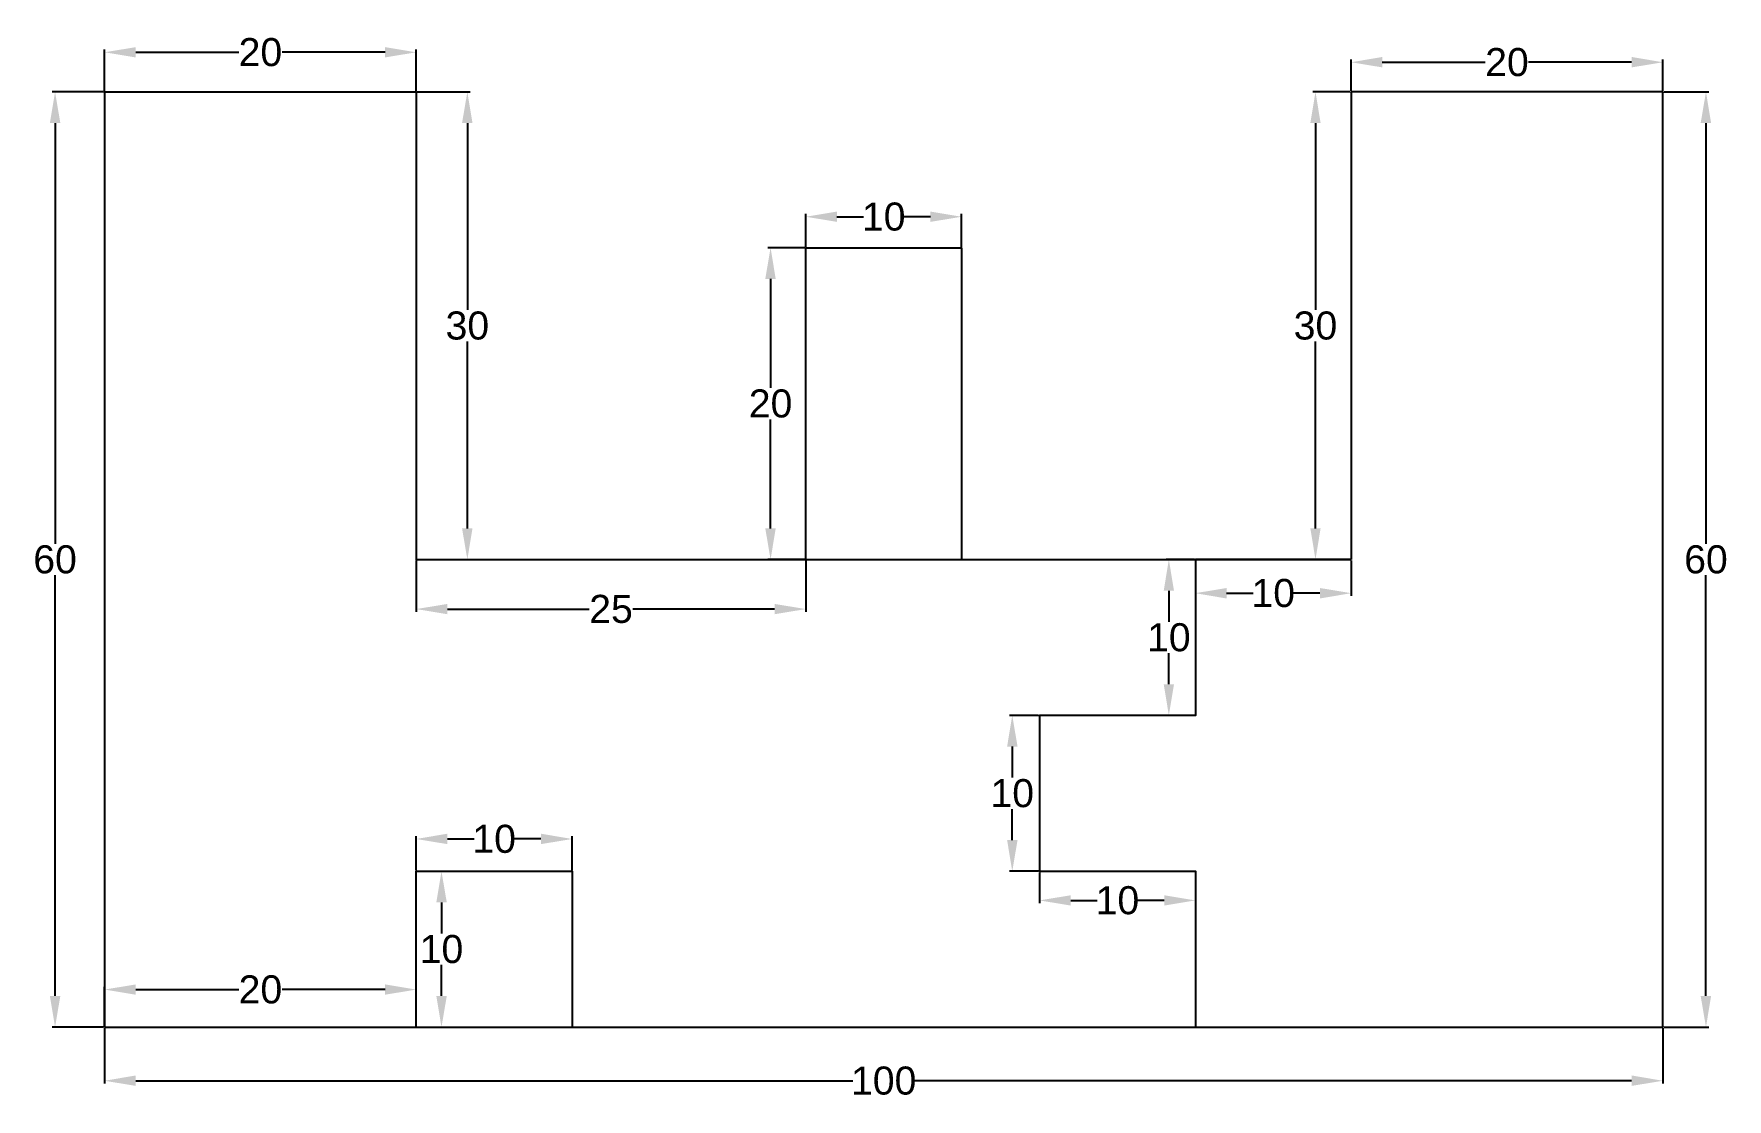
# Model space of a CAD drawing. Header units: inches. Extents: x 1013 to 1122, y 620 to 688.
import ezdxf

# ---------------------------------------------------------------- set-up
doc = ezdxf.new("R2010")
doc.units = ezdxf.units.IN
doc.header["$MEASUREMENT"] = 0
doc.styles.get("Standard").update_dxf_attribs({"font": 'arial.ttf'})
doc.dimstyles.get("Standard").update_dxf_attribs({"dimtxt": 1.8, "dimasz": 2, "dimexe": 0.18, "dimexo": 0.0625, "dimgap": 0.09, "dimtad": 0, "dimtih": 1, "dimtoh": 1, "dimdec": 0, "dimzin": 0, "dimdsep": 46, "dimtxsty": 'Standard', "dimcen": 0.09, "dimadec": 0, "dimazin": 0, "dimtfac": 1, "dimtdec": 0, "dimtofl": 0, "dimtmove": 0, "dimatfit": 3, "dimfxl": 1, "dimtolj": 1, "dimtzin": 0, "dimarcsym": 0})

# ---------------------------------------------------------------- blocks, each defined once
blk = doc.blocks.new('*D2')
at = {"color": 0, "lineweight": -2, "transparency": 16777216}
for p, q in [((1017.86, 684.77), (1017.86, 687.43)), ((1019.86, 687.25), (1026.47, 687.25)), ((1035.86, 687.25), (1029.25, 687.25)), ((1037.86, 684.77), (1037.86, 687.43))]:
    blk.add_line(p, q, dxfattribs=at)
at = {"color": 0, "transparency": 16777216}
for points in [[(1019.86, 687.58), (1019.86, 686.92), (1017.86, 687.25)], [(1035.86, 687.58), (1035.86, 686.92), (1037.86, 687.25)]]:
    blk.add_solid(points, dxfattribs=at)
at = {"layer": 'Defpoints', "color": 0, "transparency": 16777216}
for p in [(1037.86, 687.25), (1017.86, 684.71), (1037.86, 684.71)]:
    blk.add_point(p, dxfattribs=at)
at = {"color": 0, "transparency": 16777216, "insert": (1027.86, 687.25), "char_height": 1.8, "attachment_point": 5}
blk.add_mtext('\\A1;20', dxfattribs=at)
blk = doc.blocks.new('*D3')
at = {"color": 0, "lineweight": -2, "transparency": 16777216}
for p, q in [((1017.8, 684.71), (1014.5, 684.71)), ((1014.68, 682.71), (1014.68, 655.72)), ((1014.68, 626.71), (1014.68, 653.7)), ((1017.8, 624.71), (1014.5, 624.71))]:
    blk.add_line(p, q, dxfattribs=at)
at = {"color": 0, "transparency": 16777216}
for points in [[(1014.35, 682.71), (1015.02, 682.71), (1014.68, 684.71)], [(1014.35, 626.71), (1015.02, 626.71), (1014.68, 624.71)]]:
    blk.add_solid(points, dxfattribs=at)
at = {"layer": 'Defpoints', "color": 0, "transparency": 16777216}
for p in [(1017.86, 684.71), (1014.68, 624.71), (1017.86, 624.71)]:
    blk.add_point(p, dxfattribs=at)
at = {"color": 0, "transparency": 16777216, "insert": (1014.68, 654.71), "char_height": 1.8, "attachment_point": 5}
blk.add_mtext('\\A1;60', dxfattribs=at)
blk = doc.blocks.new('*D4')
at = {"color": 0, "lineweight": -2, "transparency": 16777216}
for p, q in [((1017.86, 624.64), (1017.86, 621.09)), ((1117.86, 624.64), (1117.86, 621.09)), ((1019.86, 621.27), (1065.87, 621.27)), ((1115.86, 621.27), (1069.85, 621.27))]:
    blk.add_line(p, q, dxfattribs=at)
at = {"color": 0, "transparency": 16777216}
for points in [[(1019.86, 621.61), (1019.86, 620.94), (1017.86, 621.27)], [(1115.86, 621.61), (1115.86, 620.94), (1117.86, 621.27)]]:
    blk.add_solid(points, dxfattribs=at)
at = {"layer": 'Defpoints', "color": 0, "transparency": 16777216}
for p in [(1017.86, 624.71), (1117.86, 624.71), (1117.86, 621.27)]:
    blk.add_point(p, dxfattribs=at)
at = {"color": 0, "transparency": 16777216, "insert": (1067.86, 621.27), "char_height": 1.8, "attachment_point": 5}
blk.add_mtext('\\A1;100', dxfattribs=at)
blk = doc.blocks.new('*D5')
at = {"color": 0, "lineweight": -2, "transparency": 16777216}
for p, q in [((1117.93, 684.71), (1120.81, 684.71)), ((1120.63, 682.71), (1120.63, 655.72)), ((1120.63, 626.71), (1120.63, 653.7)), ((1117.93, 624.71), (1120.81, 624.71))]:
    blk.add_line(p, q, dxfattribs=at)
at = {"color": 0, "transparency": 16777216}
for points in [[(1120.29, 682.71), (1120.96, 682.71), (1120.63, 684.71)], [(1120.29, 626.71), (1120.96, 626.71), (1120.63, 624.71)]]:
    blk.add_solid(points, dxfattribs=at)
at = {"layer": 'Defpoints', "color": 0, "transparency": 16777216}
for p in [(1117.86, 684.71), (1117.86, 624.71), (1120.63, 624.71)]:
    blk.add_point(p, dxfattribs=at)
at = {"color": 0, "transparency": 16777216, "insert": (1120.63, 654.71), "char_height": 1.8, "attachment_point": 5}
blk.add_mtext('\\A1;60', dxfattribs=at)
blk = doc.blocks.new('*D6')
at = {"color": 0, "lineweight": -2, "transparency": 16777216}
for p, q in [((1097.86, 684.77), (1097.86, 686.79)), ((1117.86, 684.77), (1117.86, 686.79)), ((1099.86, 686.61), (1106.47, 686.61)), ((1115.86, 686.61), (1109.25, 686.61))]:
    blk.add_line(p, q, dxfattribs=at)
at = {"color": 0, "transparency": 16777216}
for points in [[(1099.86, 686.95), (1099.86, 686.28), (1097.86, 686.61)], [(1115.86, 686.95), (1115.86, 686.28), (1117.86, 686.61)]]:
    blk.add_solid(points, dxfattribs=at)
at = {"layer": 'Defpoints', "color": 0, "transparency": 16777216}
for p in [(1097.86, 686.61), (1097.86, 684.71), (1117.86, 684.71)]:
    blk.add_point(p, dxfattribs=at)
at = {"color": 0, "transparency": 16777216, "insert": (1107.86, 686.61), "char_height": 1.8, "attachment_point": 5}
blk.add_mtext('\\A1;20', dxfattribs=at)
blk = doc.blocks.new('*D7')
at = {"color": 0, "lineweight": -2, "transparency": 16777216}
for p, q in [((1097.8, 684.71), (1095.39, 684.71)), ((1095.57, 682.71), (1095.57, 670.72)), ((1095.57, 656.71), (1095.57, 668.7)), ((1097.8, 654.71), (1095.39, 654.71))]:
    blk.add_line(p, q, dxfattribs=at)
at = {"color": 0, "transparency": 16777216}
for points in [[(1095.24, 682.71), (1095.9, 682.71), (1095.57, 684.71)], [(1095.24, 656.71), (1095.9, 656.71), (1095.57, 654.71)]]:
    blk.add_solid(points, dxfattribs=at)
at = {"layer": 'Defpoints', "color": 0, "transparency": 16777216}
for p in [(1097.86, 684.71), (1095.57, 654.71), (1097.86, 654.71)]:
    blk.add_point(p, dxfattribs=at)
at = {"color": 0, "transparency": 16777216, "insert": (1095.57, 669.71), "char_height": 1.8, "attachment_point": 5}
blk.add_mtext('\\A1;30', dxfattribs=at)
blk = doc.blocks.new('*D8')
at = {"color": 0, "lineweight": -2, "transparency": 16777216}
for p, q in [((1087.86, 654.64), (1087.86, 652.37)), ((1097.86, 654.64), (1097.86, 652.37)), ((1089.86, 652.55), (1091.57, 652.55)), ((1095.86, 652.55), (1094.15, 652.55))]:
    blk.add_line(p, q, dxfattribs=at)
at = {"color": 0, "transparency": 16777216}
for points in [[(1089.86, 652.88), (1089.86, 652.21), (1087.86, 652.55)], [(1095.86, 652.88), (1095.86, 652.21), (1097.86, 652.55)]]:
    blk.add_solid(points, dxfattribs=at)
at = {"layer": 'Defpoints', "color": 0, "transparency": 16777216}
for p in [(1087.86, 654.71), (1097.86, 654.71), (1087.86, 652.55)]:
    blk.add_point(p, dxfattribs=at)
at = {"color": 0, "transparency": 16777216, "insert": (1092.86, 652.55), "char_height": 1.8, "attachment_point": 5}
blk.add_mtext('\\A1;10', dxfattribs=at)
blk = doc.blocks.new('*D9')
at = {"color": 0, "lineweight": -2, "transparency": 16777216}
for p, q in [((1087.8, 654.71), (1085.98, 654.71)), ((1086.16, 652.71), (1086.16, 650.72)), ((1086.16, 646.71), (1086.16, 648.7)), ((1087.8, 644.71), (1085.98, 644.71))]:
    blk.add_line(p, q, dxfattribs=at)
at = {"color": 0, "transparency": 16777216}
for points in [[(1085.83, 652.71), (1086.49, 652.71), (1086.16, 654.71)], [(1085.83, 646.71), (1086.49, 646.71), (1086.16, 644.71)]]:
    blk.add_solid(points, dxfattribs=at)
at = {"layer": 'Defpoints', "color": 0, "transparency": 16777216}
for p in [(1087.86, 654.71), (1086.16, 644.71), (1087.86, 644.71)]:
    blk.add_point(p, dxfattribs=at)
at = {"color": 0, "transparency": 16777216, "insert": (1086.16, 649.71), "char_height": 1.8, "attachment_point": 5}
blk.add_mtext('\\A1;10', dxfattribs=at)
blk = doc.blocks.new('*D10')
at = {"color": 0, "lineweight": -2, "transparency": 16777216}
for p, q in [((1077.8, 644.71), (1075.93, 644.71)), ((1076.11, 642.71), (1076.11, 640.72)), ((1076.11, 636.71), (1076.11, 638.7)), ((1077.8, 634.71), (1075.93, 634.71))]:
    blk.add_line(p, q, dxfattribs=at)
at = {"color": 0, "transparency": 16777216}
for points in [[(1075.78, 642.71), (1076.45, 642.71), (1076.11, 644.71)], [(1075.78, 636.71), (1076.45, 636.71), (1076.11, 634.71)]]:
    blk.add_solid(points, dxfattribs=at)
at = {"layer": 'Defpoints', "color": 0, "transparency": 16777216}
for p in [(1077.86, 644.71), (1076.11, 634.71), (1077.86, 634.71)]:
    blk.add_point(p, dxfattribs=at)
at = {"color": 0, "transparency": 16777216, "insert": (1076.11, 639.71), "char_height": 1.8, "attachment_point": 5}
blk.add_mtext('\\A1;10', dxfattribs=at)
blk = doc.blocks.new('*D11')
at = {"color": 0, "lineweight": -2, "transparency": 16777216}
for p, q in [((1077.86, 634.64), (1077.86, 632.66)), ((1087.86, 634.64), (1087.86, 632.66)), ((1079.86, 632.84), (1081.57, 632.84)), ((1085.86, 632.84), (1084.15, 632.84))]:
    blk.add_line(p, q, dxfattribs=at)
at = {"color": 0, "transparency": 16777216}
for points in [[(1079.86, 633.17), (1079.86, 632.51), (1077.86, 632.84)], [(1085.86, 633.17), (1085.86, 632.51), (1087.86, 632.84)]]:
    blk.add_solid(points, dxfattribs=at)
at = {"layer": 'Defpoints', "color": 0, "transparency": 16777216}
for p in [(1077.86, 634.71), (1087.86, 634.71), (1087.86, 632.84)]:
    blk.add_point(p, dxfattribs=at)
at = {"color": 0, "transparency": 16777216, "insert": (1082.86, 632.84), "char_height": 1.8, "attachment_point": 5}
blk.add_mtext('\\A1;10', dxfattribs=at)
blk = doc.blocks.new('*D12')
at = {"color": 0, "lineweight": -2, "transparency": 16777216}
for p, q in [((1062.8, 674.71), (1060.42, 674.71)), ((1060.6, 672.71), (1060.6, 665.72)), ((1060.6, 656.71), (1060.6, 663.7)), ((1062.8, 654.71), (1060.42, 654.71))]:
    blk.add_line(p, q, dxfattribs=at)
at = {"color": 0, "transparency": 16777216}
for points in [[(1060.26, 672.71), (1060.93, 672.71), (1060.6, 674.71)], [(1060.26, 656.71), (1060.93, 656.71), (1060.6, 654.71)]]:
    blk.add_solid(points, dxfattribs=at)
at = {"layer": 'Defpoints', "color": 0, "transparency": 16777216}
for p in [(1060.6, 674.71), (1062.86, 674.71), (1062.86, 654.71)]:
    blk.add_point(p, dxfattribs=at)
at = {"color": 0, "transparency": 16777216, "insert": (1060.6, 664.71), "char_height": 1.8, "attachment_point": 5}
blk.add_mtext('\\A1;20', dxfattribs=at)
blk = doc.blocks.new('*D13')
at = {"color": 0, "lineweight": -2, "transparency": 16777216}
for p, q in [((1062.86, 674.77), (1062.86, 676.88)), ((1064.86, 676.7), (1066.57, 676.7)), ((1070.86, 676.7), (1069.15, 676.7)), ((1072.86, 674.77), (1072.86, 676.88))]:
    blk.add_line(p, q, dxfattribs=at)
at = {"color": 0, "transparency": 16777216}
for points in [[(1064.86, 677.03), (1064.86, 676.37), (1062.86, 676.7)], [(1070.86, 677.03), (1070.86, 676.37), (1072.86, 676.7)]]:
    blk.add_solid(points, dxfattribs=at)
at = {"layer": 'Defpoints', "color": 0, "transparency": 16777216}
for p in [(1072.86, 676.7), (1062.86, 674.71), (1072.86, 674.71)]:
    blk.add_point(p, dxfattribs=at)
at = {"color": 0, "transparency": 16777216, "insert": (1067.86, 676.7), "char_height": 1.8, "attachment_point": 5}
blk.add_mtext('\\A1;10', dxfattribs=at)
blk = doc.blocks.new('*D14')
at = {"color": 0, "lineweight": -2, "transparency": 16777216}
for p, q in [((1037.93, 684.71), (1041.32, 684.71)), ((1041.14, 682.71), (1041.14, 670.72)), ((1041.14, 656.71), (1041.14, 668.7)), ((1037.93, 654.71), (1041.32, 654.71))]:
    blk.add_line(p, q, dxfattribs=at)
at = {"color": 0, "transparency": 16777216}
for points in [[(1040.8, 682.71), (1041.47, 682.71), (1041.14, 684.71)], [(1040.8, 656.71), (1041.47, 656.71), (1041.14, 654.71)]]:
    blk.add_solid(points, dxfattribs=at)
at = {"layer": 'Defpoints', "color": 0, "transparency": 16777216}
for p in [(1037.86, 684.71), (1037.86, 654.71), (1041.14, 654.71)]:
    blk.add_point(p, dxfattribs=at)
at = {"color": 0, "transparency": 16777216, "insert": (1041.14, 669.71), "char_height": 1.8, "attachment_point": 5}
blk.add_mtext('\\A1;30', dxfattribs=at)
blk = doc.blocks.new('*D15')
at = {"color": 0, "lineweight": -2, "transparency": 16777216}
for p, q in [((1037.86, 654.64), (1037.86, 651.35)), ((1062.86, 654.64), (1062.86, 651.35)), ((1039.86, 651.53), (1048.96, 651.53)), ((1060.86, 651.53), (1051.76, 651.53))]:
    blk.add_line(p, q, dxfattribs=at)
at = {"color": 0, "transparency": 16777216}
for points in [[(1039.86, 651.86), (1039.86, 651.2), (1037.86, 651.53)], [(1060.86, 651.86), (1060.86, 651.2), (1062.86, 651.53)]]:
    blk.add_solid(points, dxfattribs=at)
at = {"layer": 'Defpoints', "color": 0, "transparency": 16777216}
for p in [(1037.86, 654.71), (1062.86, 654.71), (1062.86, 651.53)]:
    blk.add_point(p, dxfattribs=at)
at = {"color": 0, "transparency": 16777216, "insert": (1050.36, 651.53), "char_height": 1.8, "attachment_point": 5}
blk.add_mtext('\\A1;25', dxfattribs=at)
blk = doc.blocks.new('*D16')
at = {"color": 0, "lineweight": -2, "transparency": 16777216}
for p, q in [((1037.86, 634.77), (1037.86, 636.96)), ((1047.86, 634.77), (1047.86, 636.96)), ((1039.86, 636.78), (1041.57, 636.78)), ((1045.86, 636.78), (1044.15, 636.78))]:
    blk.add_line(p, q, dxfattribs=at)
at = {"color": 0, "transparency": 16777216}
for points in [[(1039.86, 637.12), (1039.86, 636.45), (1037.86, 636.78)], [(1045.86, 637.12), (1045.86, 636.45), (1047.86, 636.78)]]:
    blk.add_solid(points, dxfattribs=at)
at = {"layer": 'Defpoints', "color": 0, "transparency": 16777216}
for p in [(1037.86, 636.78), (1037.86, 634.71), (1047.86, 634.71)]:
    blk.add_point(p, dxfattribs=at)
at = {"color": 0, "transparency": 16777216, "insert": (1042.86, 636.78), "char_height": 1.8, "attachment_point": 5}
blk.add_mtext('\\A1;10', dxfattribs=at)
blk = doc.blocks.new('*D17')
at = {"color": 0, "lineweight": -2, "transparency": 16777216}
for p, q in [((1017.86, 624.77), (1017.86, 627.3)), ((1019.86, 627.12), (1026.47, 627.12)), ((1035.86, 627.12), (1029.25, 627.12)), ((1037.86, 624.77), (1037.86, 627.3))]:
    blk.add_line(p, q, dxfattribs=at)
at = {"color": 0, "transparency": 16777216}
for points in [[(1019.86, 627.45), (1019.86, 626.79), (1017.86, 627.12)], [(1035.86, 627.45), (1035.86, 626.79), (1037.86, 627.12)]]:
    blk.add_solid(points, dxfattribs=at)
at = {"layer": 'Defpoints', "color": 0, "transparency": 16777216}
for p in [(1017.86, 627.12), (1017.86, 624.71), (1037.86, 624.71)]:
    blk.add_point(p, dxfattribs=at)
at = {"color": 0, "transparency": 16777216, "insert": (1027.86, 627.12), "char_height": 1.8, "attachment_point": 5}
blk.add_mtext('\\A1;20', dxfattribs=at)
blk = doc.blocks.new('*D18')
at = {"color": 0, "lineweight": -2, "transparency": 16777216}
for p, q in [((1037.93, 634.71), (1039.66, 634.71)), ((1039.48, 632.71), (1039.48, 630.72)), ((1039.48, 626.71), (1039.48, 628.7)), ((1037.93, 624.71), (1039.66, 624.71))]:
    blk.add_line(p, q, dxfattribs=at)
at = {"color": 0, "transparency": 16777216}
for points in [[(1039.15, 632.71), (1039.82, 632.71), (1039.48, 634.71)], [(1039.15, 626.71), (1039.82, 626.71), (1039.48, 624.71)]]:
    blk.add_solid(points, dxfattribs=at)
at = {"layer": 'Defpoints', "color": 0, "transparency": 16777216}
for p in [(1037.86, 634.71), (1037.86, 624.71), (1039.48, 624.71)]:
    blk.add_point(p, dxfattribs=at)
at = {"color": 0, "transparency": 16777216, "insert": (1039.48, 629.71), "char_height": 1.8, "attachment_point": 5}
blk.add_mtext('\\A1;10', dxfattribs=at)

msp = doc.modelspace()

# ---------------------------------------------------------------- linework, layer by layer
for p, q in [((1017.86, 684.71), (1017.86, 624.71)), ((1117.86, 684.71), (1097.86, 684.71)), ((1097.86, 684.71), (1097.86, 654.71)), ((1117.86, 624.71), (1117.86, 684.71)), ((1017.86, 624.71), (1117.86, 624.71))]:
    msp.add_line(p, q)
for points in [[(1017.86, 684.71), (1017.86, 684.71), (1037.86, 684.71), (1037.86, 654.71), (1097.86, 654.71)], [(1037.86, 654.71), (1037.86, 654.71), (1037.86, 654.71), (1037.86, 654.71), (1037.86, 654.71), (1062.86, 654.71), (1062.86, 674.71), (1072.86, 674.71), (1072.86, 654.71)], [(1097.86, 654.71), (1087.86, 654.71), (1087.86, 644.71), (1077.86, 644.71), (1077.86, 634.71), (1087.86, 634.71), (1087.86, 624.71)], [(1017.86, 624.71), (1037.86, 624.71), (1037.86, 624.71), (1037.86, 634.71), (1037.86, 634.71), (1037.86, 634.71), (1047.86, 634.71), (1047.86, 624.71)]]:
    msp.add_lwpolyline(points)

# ---------------------------------------------------------------- dimensions: what is measured, and where the dimension line sits
for base, p1, p2, picture, middle in [((1037.86, 687.25), (1017.86, 684.71), (1037.86, 684.71), '*D2', (1027.86, 687.25)), ((1097.86, 686.61), (1117.86, 684.71), (1097.86, 684.71), '*D6', (1107.86, 686.61)), ((1072.86, 676.7), (1062.86, 674.71), (1072.86, 674.71), '*D13', (1067.86, 676.7)), ((1062.86, 651.53), (1037.86, 654.71), (1062.86, 654.71), '*D15', (1050.36, 651.53)), ((1087.86, 652.55), (1097.86, 654.71), (1087.86, 654.71), '*D8', (1092.86, 652.55)), ((1037.86, 636.78), (1047.86, 634.71), (1037.86, 634.71), '*D16', (1042.86, 636.78)), ((1087.86, 632.84), (1077.86, 634.71), (1087.86, 634.71), '*D11', (1082.86, 632.84)), ((1017.86, 627.12), (1037.86, 624.71), (1017.86, 624.71), '*D17', (1027.86, 627.12)), ((1117.86, 621.27), (1017.86, 624.71), (1117.86, 624.71), '*D4', (1067.86, 621.27))]:
    dim = msp.add_linear_dim(base=base, p1=p1, p2=p2, dimstyle='Standard')
    dim.commit()
    dim.dimension.update_dxf_attribs({"geometry": picture, "text_midpoint": middle})
for base, p1, p2, picture, middle in [((1014.68, 624.71), (1017.86, 684.71), (1017.86, 624.71), '*D3', (1014.68, 654.71)), ((1041.14, 654.71), (1037.86, 684.71), (1037.86, 654.71), '*D14', (1041.14, 669.71)), ((1095.57, 654.71), (1097.86, 684.71), (1097.86, 654.71), '*D7', (1095.57, 669.71)), ((1120.63, 624.71), (1117.86, 684.71), (1117.86, 624.71), '*D5', (1120.63, 654.71)), ((1060.6, 674.71), (1062.86, 654.71), (1062.86, 674.71), '*D12', (1060.6, 664.71)), ((1086.16, 644.71), (1087.86, 654.71), (1087.86, 644.71), '*D9', (1086.16, 649.71)), ((1076.11, 634.71), (1077.86, 644.71), (1077.86, 634.71), '*D10', (1076.11, 639.71)), ((1039.48, 624.71), (1037.86, 634.71), (1037.86, 624.71), '*D18', (1039.48, 629.71))]:
    dim = msp.add_linear_dim(base=base, p1=p1, p2=p2, angle=90, dimstyle='Standard')
    dim.commit()
    dim.dimension.update_dxf_attribs({"geometry": picture, "text_midpoint": middle})

doc.saveas('drawing.dxf')
